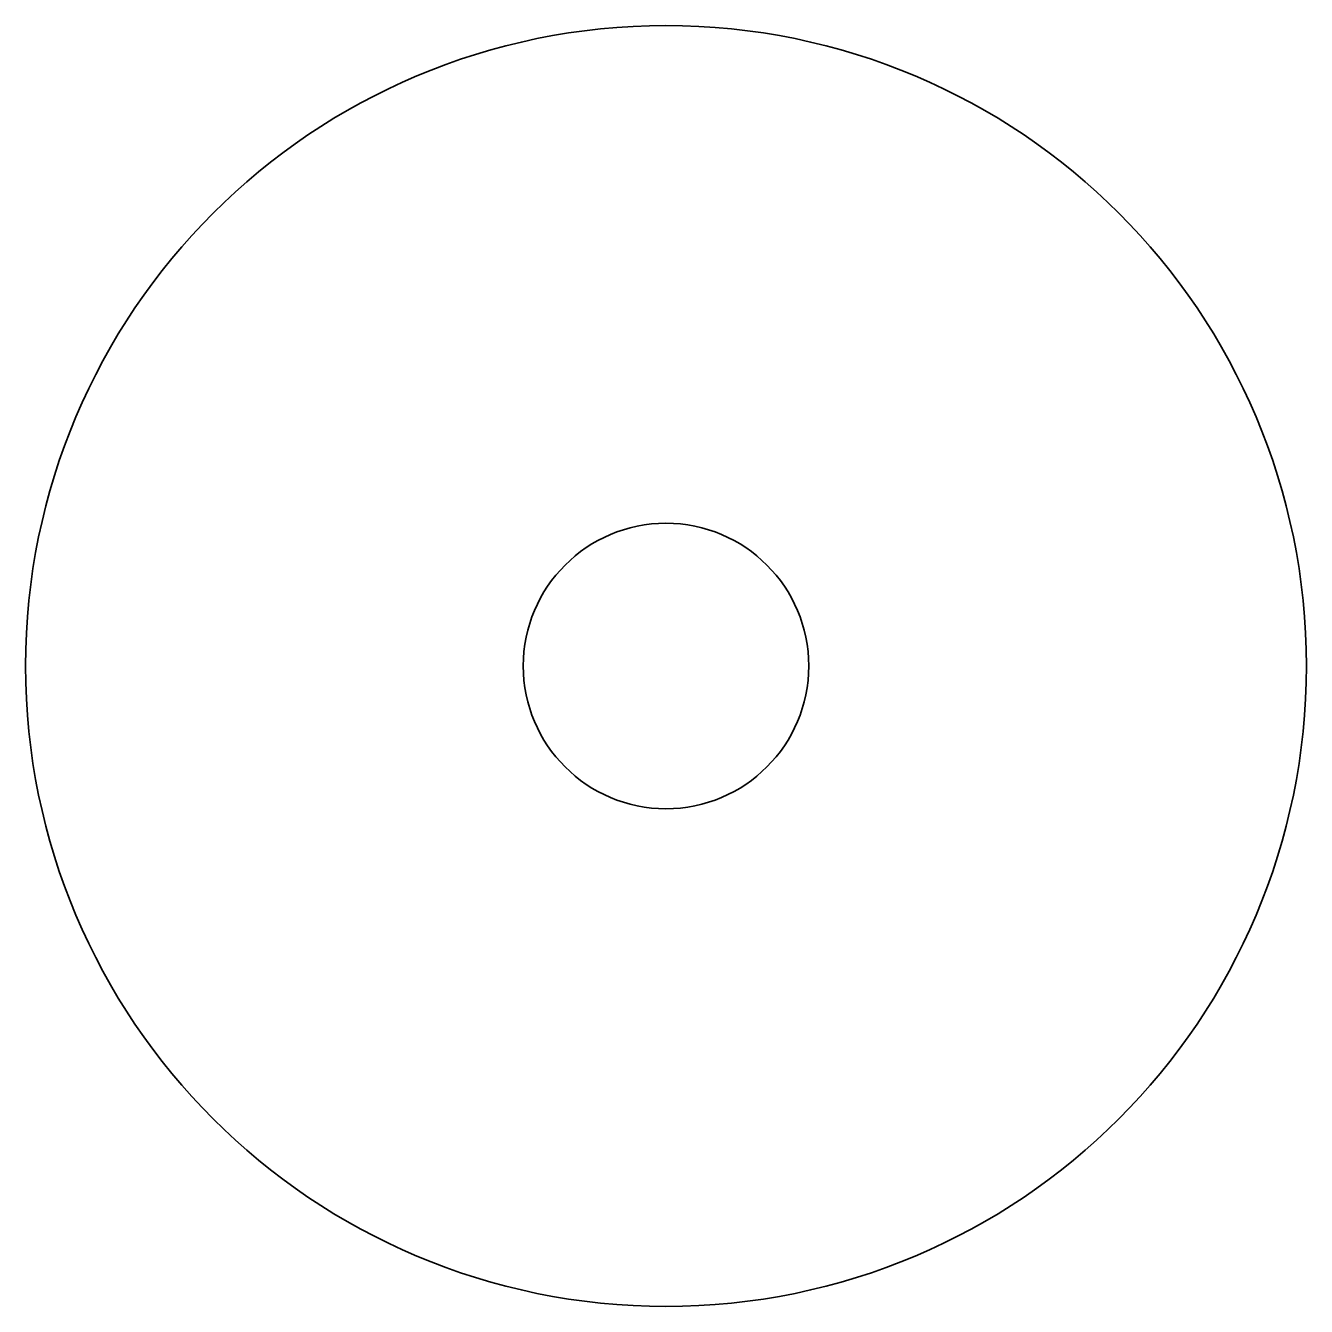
# Model space of a CAD drawing. Header units: inches. Extents: x 0 to 40, y 0 to 40.
import ezdxf

# ---------------------------------------------------------------- set-up
doc = ezdxf.new("R2010")
doc.units = ezdxf.units.IN
doc.header["$MEASUREMENT"] = 0
doc.layers.add('SIMUMAK Visible (ISO)', color=7, linetype='Continuous', lineweight=35)

# ---------------------------------------------------------------- blocks, each defined once
blk = doc.blocks.new('g')
at = {"layer": 'SIMUMAK Visible (ISO)'}
for radius in [20, 4.458]:
    blk.add_circle((20, 20), radius, dxfattribs=at)

msp = doc.modelspace()

# ---------------------------------------------------------------- block references
msp.add_blockref('g', (0, 0))

doc.saveas('drawing.dxf')
